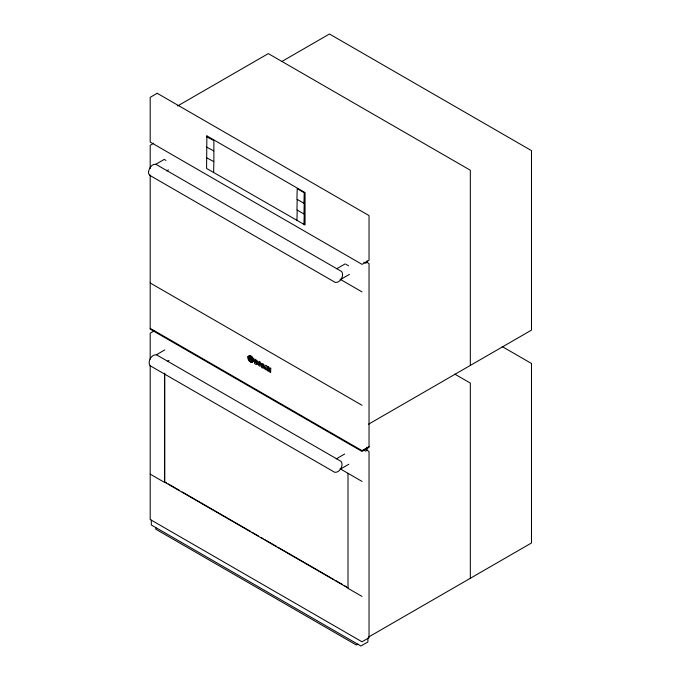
<?xml version="1.0" encoding="UTF-8"?>
<svg xmlns="http://www.w3.org/2000/svg" width="680" height="680" viewBox="0 0 680 680"><rect width="100%" height="100%" fill="white"/><g stroke="black" fill="none" stroke-linecap="round" stroke-linejoin="round"><path stroke-width="1.02" d="M252.824 360.901L251.506 361.709L251.506 358.964L249.773 357.96L251.727 360.357M258.935 362.738C258.714 366.707 261.4 364.012 259.046 362.67M249.645 356.855L249.16 357.944L249.645 359.55M251.863 361.089L252.348 360.009L251.863 358.402M177.556 105.995L268.311 53.601L470.331 170.23L470.331 365.432M282.004 61.404L329.477 34L531.496 150.629L531.496 330.115L368.577 424.175M153.697 143.259L150.186 145.291L150.186 168.53M155.805 164.271L164.22 159.409L165.903 160.386M206.584 136.697L213.877 140.59L213.877 150.96L206.584 147.067M166.744 170.884L168.428 169.906M213.596 172.499L213.877 161.968M297.211 199.393L296.93 209.916L304.224 214.132L303.943 224.663M303.943 203.278L304.224 192.746L297.211 188.7L296.93 199.231L304.224 203.439L303.943 213.97M297.211 210.086L296.93 220.609M154.572 330.667L150.186 333.2L150.186 359.116M156.442 354.773L341.054 461.354C344.046 465.358 339.694 472.906 334.73 472.311L150.119 365.729C147.126 361.726 151.478 354.178 156.442 354.773L164.781 349.911M167.305 361.386L168.988 360.409M336.77 268.719L345.194 263.865M340.986 279.25L349.401 274.389M336.209 458.898L344.632 454.044M369.036 446.59L362.024 450.636L150.186 328.338M340.425 469.106L348.84 464.244M368.577 637.033L531.496 542.971L531.496 363.486L502.112 346.528M358.02 644.104L356.413 645.031L155.805 529.21L155.805 527.587M256.836 362.466L257.516 361.896L257.193 360.749L254.728 358.998L254.507 363.273C258.502 368.212 257.924 356.209 261.162 364.259M206.584 157.76L213.877 161.644L213.877 151.283M366.291 261.953L369.036 263.543L369.036 447.397L362.024 451.452L150.186 329.146L150.186 174.887M363.834 262.157L365.67 263.211L367.072 262.403L367.072 260.788M346.035 264.35L348.559 265.803M340.017 279.183L362.024 291.89M454.716 374.076L470.331 383.087L470.331 578.289M150.186 282.982L362.024 405.28M251.727 358.368L250.002 357.374C250.623 355.045 247.885 356.957 248.565 358.207C249.704 362.27 249.475 358.402 251.506 360.493M366.291 449.863L369.036 451.452L369.036 637.738L362.024 641.784L150.186 519.486L150.186 365.449M363.834 450.067L365.67 451.12L367.072 450.313L367.072 447.279M340.017 468.707L362.024 481.414M166.608 482.962L164.781 481.908L164.781 373.218M168.444 484.015L179.427 490.365M182.172 491.946L250.231 531.241M252.067 532.304L258.51 536.019M261.264 537.608L263.109 538.67M264.945 539.733L275.978 546.108M277.822 547.17L331.16 577.966M332.078 578.493L333.905 579.547M335.741 580.61L342.15 584.307M344.896 585.896L346.724 586.95M348.279 588.166L164.5 482.069L164.5 373.379M150.186 474.13L164.22 482.231M362.024 596.428L347.999 588.327L347.999 473.314M257.057 362.338C257.499 364.149 260.219 368.483 261.188 364.803M253.002 360.162C252.824 354.798 245.616 355.019 249.45 360.366C254.413 366.63 252.917 354.781 251.506 358.496M367.914 638.061L367.914 641.954L360.901 646L151.317 524.994L151.317 520.132M252.093 358.275L252.093 360.961M249.416 356.991L249.416 359.677M262.395 364.548C262.752 365.695 265.14 366.648 263.832 368.067C260.1 368.45 261.46 364.607 263.032 366.979C257.269 359.89 267.546 366.07 262.48 364.523M256.377 361.445L255.34 360.468L256.377 361.445M264.214 366.817C263.211 369.01 268.617 371.739 266.773 368.696C266.492 369.554 265.098 367.923 265.336 366.902C269.756 368.637 265.276 362.559 264.214 366.817M256.479 363.128L255.365 362.083L256.479 363.128M148.571 171.564L148.571 173.357L149.557 175.227L335.291 282.455C340.255 283.05 344.607 275.502 341.615 271.507L155.881 164.271C151.92 163.642 149.183 168.156 148.571 171.564M247.919 356.643C246.925 359.448 251.422 364.973 253.512 361.267C254.507 358.453 250.01 352.937 247.919 356.643M157.207 93.287L150.186 97.334L150.186 142.043L362.024 264.35L369.036 260.296L369.036 215.585L157.207 93.287M206.864 135.889L206.584 168.453L305.065 224.986L305.065 192.584L206.864 135.889M267.861 366.562L267.639 370.872C269.892 372.819 267.521 367.837 269.646 370.387L269.646 372.036L270.589 372.58L270.819 368.271C268.524 366.24 270.835 371.118 268.778 368.637L268.778 367.089L267.861 366.562"/></g></svg>
